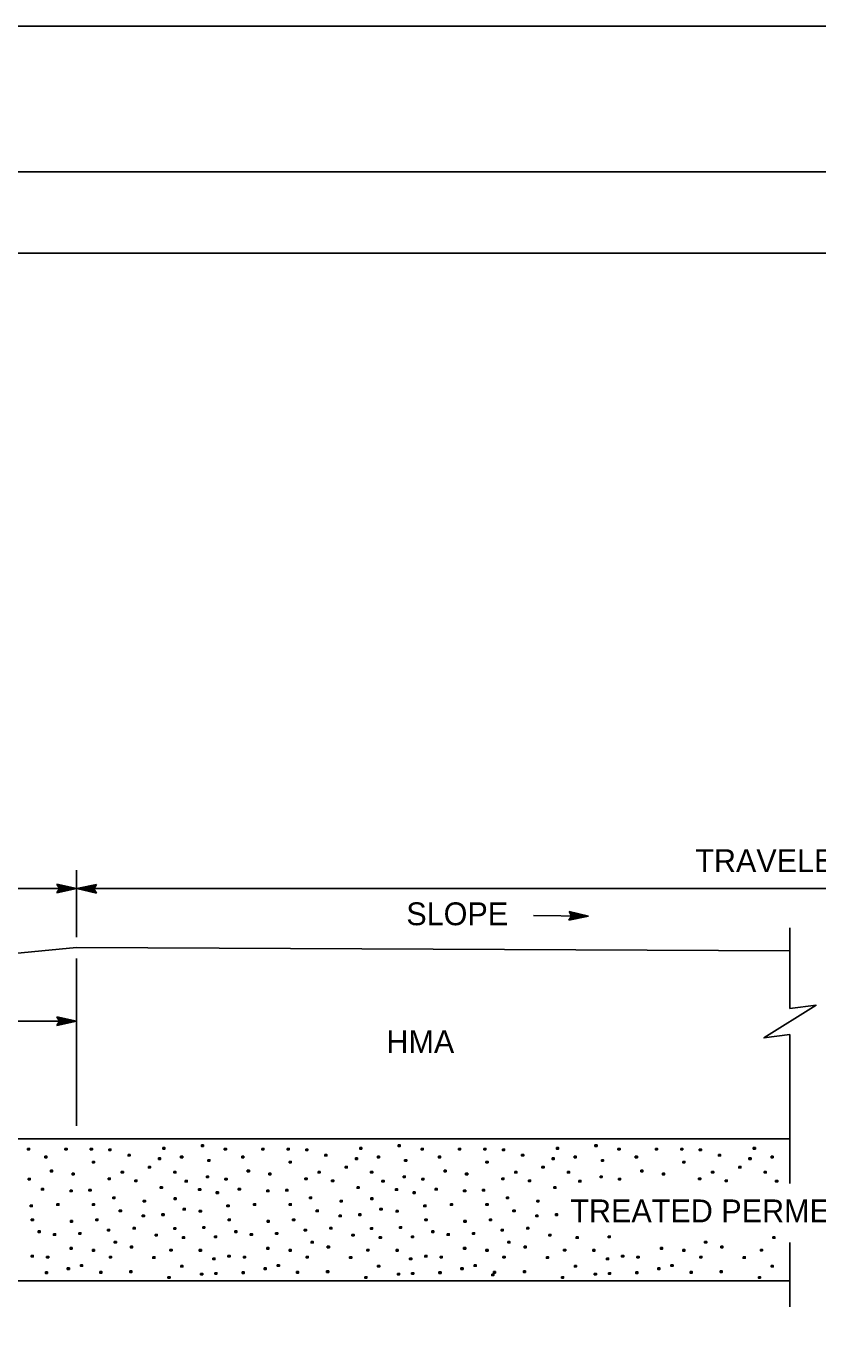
# Model space of a CAD drawing. Extents: x -894 to 866, y -476 to 714.
# Drawn here: x 122.6 to 365.3, y 312.1 to 713.6 of the extents above; entities that cross this region are included whole.
import ezdxf

# ---------------------------------------------------------------- set-up
doc = ezdxf.new("R2010")
doc.units = 0
for name, color, linetype in [('10 Sheet Format', 7, 'Continuous'), ('56 Stage 3 Anno', 7, 'Continuous'), ('57 Undefined', 7, 'Continuous'), ('59 Sndwall Anno', 7, 'Continuous'), ('60 Nongeo Data', 7, 'Continuous')]:
    doc.layers.add(name, color=color, linetype=linetype)

msp = doc.modelspace()

# ---------------------------------------------------------------- linework, layer by layer
at = {"layer": '10 Sheet Format'}
for p, q in [((-863.46, 668.96), (836.55, 668.96)), ((-813.45, 643.96), (811.55, 643.96))]:
    msp.add_line(p, q, dxfattribs=at)
for points in [[(-894.04, 713.56), (865.96, 713.56), (865.96, -476.44), (-894.04, -476.44)], [(-863.46, -431.04), (836.55, -431.04), (836.55, 668.96), (-863.46, 668.96)]]:
    msp.add_lwpolyline(points, close=True, dxfattribs=at)
at = {"layer": '56 Stage 3 Anno'}
for p, q in [((138.07, 434.33), (138.07, 454.8)), ((132.83, 449.22), (132.04, 450.56)), ((132.04, 450.56), (132.04, 450.56)), ((132.04, 450.56), (138.03, 449.19)), ((132.26, 450.2), (136.65, 449.2)), ((132.49, 449.84), (135.27, 449.21)), ((138.16, 449.19), (144.17, 450.49)), ((139.55, 449.19), (143.93, 450.14)), ((140.92, 449.18), (143.75, 449.79)), ((144.17, 450.49), (143.36, 449.17)), ((144.17, 450.49), (144.17, 450.49)), ((62.5, 449.19), (138.03, 449.19)), ((132.03, 447.89), (132.83, 449.22)), ((138.03, 449.19), (132.03, 447.89)), ((132.03, 447.89), (132.03, 447.89)), ((136.64, 449.19), (132.26, 448.25)), ((135.27, 449.21), (132.44, 448.59)), ((132.66, 449.49), (133.89, 449.21)), ((133.89, 449.21), (132.68, 448.95)), ((138.03, 449.19), (138.03, 449.19)), ((144.16, 447.82), (138.16, 449.19)), ((138.16, 449.19), (138.16, 449.19)), ((138.16, 449.19), (316.33, 449.19)), ((143.94, 448.18), (139.54, 449.18)), ((143.71, 448.54), (140.92, 449.18)), ((142.31, 449.17), (143.52, 449.43)), ((143.53, 448.89), (142.31, 449.17)), ((143.36, 449.17), (144.16, 447.82)), ((144.16, 447.82), (144.16, 447.82)), ((316.33, 449.19), (453.29, 449.19)), ((289.84, 440.79), (289.06, 442.14)), ((289.06, 442.14), (289.06, 442.14)), ((289.06, 442.14), (295.04, 440.7)), ((289.28, 441.78), (293.66, 440.72)), ((278.19, 440.99), (295.04, 440.7)), ((289.02, 439.47), (289.84, 440.79)), ((295.04, 440.7), (289.02, 439.47)), ((289.02, 439.47), (289.02, 439.47)), ((293.65, 440.72), (289.26, 439.83)), ((292.28, 440.75), (289.44, 440.17)), ((289.5, 441.42), (292.28, 440.75)), ((289.67, 441.07), (290.9, 440.77)), ((290.9, 440.77), (289.68, 440.53)), ((295.04, 440.7), (295.04, 440.7)), ((138.07, 376.52), (138.07, 427.77)), ((132.87, 408.52), (132.07, 409.86)), ((132.07, 409.86), (132.07, 409.86)), ((132.07, 409.86), (138.07, 408.52)), ((132.29, 409.5), (136.69, 408.52)), ((44.85, 408.52), (138.07, 408.52)), ((138.07, 408.52), (132.07, 407.19)), ((132.07, 407.19), (132.87, 408.52)), ((132.07, 407.19), (132.07, 407.19)), ((136.68, 408.51), (132.31, 407.55)), ((135.31, 408.52), (132.48, 407.89)), ((132.52, 409.14), (135.31, 408.52)), ((132.7, 408.79), (133.93, 408.52)), ((133.93, 408.52), (132.72, 408.25)), ((138.07, 408.52), (138.07, 408.52))]:
    msp.add_line(p, q, dxfattribs=at)
at = {"layer": '59 Sndwall Anno'}
for points in [[(123.04, 369.57), (123.69, 369.57), (123.69, 369.14), (123.04, 369.14)], [(134.53, 369.57), (135.17, 369.57), (135.17, 369.14), (134.53, 369.14)], [(142.29, 369.57), (142.94, 369.57), (142.94, 369.14), (142.29, 369.14)], [(147.98, 369.37), (148.63, 369.37), (148.63, 368.94), (147.98, 368.94)], [(164.54, 369.78), (165.19, 369.78), (165.19, 369.35), (164.54, 369.35)], [(176.33, 370.61), (176.97, 370.61), (176.97, 370.18), (176.33, 370.18)], [(183.36, 369.57), (184.01, 369.57), (184.01, 369.14), (183.36, 369.14)], [(194.85, 369.57), (195.5, 369.57), (195.5, 369.14), (194.85, 369.14)], [(202.61, 369.57), (203.26, 369.57), (203.26, 369.14), (202.61, 369.14)], [(208.31, 369.37), (208.95, 369.37), (208.95, 368.94), (208.31, 368.94)], [(224.87, 369.78), (225.51, 369.78), (225.51, 369.35), (224.87, 369.35)], [(236.65, 370.61), (237.29, 370.61), (237.29, 370.18), (236.65, 370.18)], [(243.69, 369.57), (244.33, 369.57), (244.33, 369.14), (243.69, 369.14)], [(255.18, 369.57), (255.82, 369.57), (255.82, 369.14), (255.18, 369.14)], [(262.94, 369.57), (263.58, 369.57), (263.58, 369.14), (262.94, 369.14)], [(268.63, 369.37), (269.28, 369.37), (269.28, 368.94), (268.63, 368.94)], [(285.19, 369.78), (285.84, 369.78), (285.84, 369.35), (285.19, 369.35)], [(296.97, 370.61), (297.62, 370.61), (297.62, 370.18), (296.97, 370.18)], [(304.01, 369.57), (304.66, 369.57), (304.66, 369.14), (304.01, 369.14)], [(315.5, 369.57), (316.14, 369.57), (316.14, 369.14), (315.5, 369.14)], [(323.26, 369.57), (323.91, 369.57), (323.91, 369.14), (323.26, 369.14)], [(328.95, 369.37), (329.6, 369.37), (329.6, 368.94), (328.95, 368.94)], [(345.51, 369.78), (346.16, 369.78), (346.16, 369.35), (345.51, 369.35)], [(128.37, 367.14), (129.02, 367.14), (129.02, 366.71), (128.37, 366.71)], [(142.93, 365.58), (143.58, 365.58), (143.58, 365.15), (142.93, 365.15)], [(153.85, 367.66), (154.5, 367.66), (154.5, 367.23), (153.85, 367.23)], [(163.22, 366.62), (163.86, 366.62), (163.86, 366.19), (163.22, 366.19)], [(169.98, 367.14), (170.62, 367.14), (170.62, 366.71), (169.98, 366.71)], [(178.3, 366.1), (178.94, 366.1), (178.94, 365.67), (178.3, 365.67)], [(188.7, 367.14), (189.34, 367.14), (189.34, 366.71), (188.7, 366.71)], [(203.26, 365.58), (203.9, 365.58), (203.9, 365.15), (203.26, 365.15)], [(214.18, 367.66), (214.82, 367.66), (214.82, 367.23), (214.18, 367.23)], [(223.54, 366.62), (224.18, 366.62), (224.18, 366.19), (223.54, 366.19)], [(230.3, 367.14), (230.94, 367.14), (230.94, 366.71), (230.3, 366.71)], [(238.62, 366.1), (239.27, 366.1), (239.27, 365.67), (238.62, 365.67)], [(249.02, 367.14), (249.67, 367.14), (249.67, 366.71), (249.02, 366.71)], [(263.58, 365.58), (264.23, 365.58), (264.23, 365.15), (263.58, 365.15)], [(274.5, 367.66), (275.15, 367.66), (275.15, 367.23), (274.5, 367.23)], [(283.86, 366.62), (284.51, 366.62), (284.51, 366.19), (283.86, 366.19)], [(290.62, 367.14), (291.27, 367.14), (291.27, 366.71), (290.62, 366.71)], [(298.94, 366.1), (299.59, 366.1), (299.59, 365.67), (298.94, 365.67)], [(309.34, 367.14), (309.99, 367.14), (309.99, 366.71), (309.34, 366.71)], [(323.9, 365.58), (324.55, 365.58), (324.55, 365.15), (323.9, 365.15)], [(334.83, 367.66), (335.47, 367.66), (335.47, 367.23), (334.83, 367.23)], [(344.19, 366.62), (344.83, 366.62), (344.83, 366.19), (344.19, 366.19)], [(350.95, 367.14), (351.59, 367.14), (351.59, 366.71), (350.95, 366.71)], [(130.08, 362.84), (130.72, 362.84), (130.72, 362.41), (130.08, 362.41)], [(136.69, 361.93), (137.34, 361.93), (137.34, 361.5), (136.69, 361.5)], [(151.77, 362.46), (152.42, 362.46), (152.42, 362.03), (151.77, 362.03)], [(160.1, 364.02), (160.74, 364.02), (160.74, 363.59), (160.1, 363.59)], [(167.9, 362.46), (168.54, 362.46), (168.54, 362.03), (167.9, 362.03)], [(190.4, 362.84), (191.05, 362.84), (191.05, 362.41), (190.4, 362.41)], [(197.02, 361.93), (197.66, 361.93), (197.66, 361.5), (197.02, 361.5)], [(212.1, 362.46), (212.74, 362.46), (212.74, 362.03), (212.1, 362.03)], [(220.42, 364.02), (221.06, 364.02), (221.06, 363.59), (220.42, 363.59)], [(228.22, 362.46), (228.86, 362.46), (228.86, 362.03), (228.22, 362.03)], [(250.73, 362.84), (251.37, 362.84), (251.37, 362.41), (250.73, 362.41)], [(257.34, 361.93), (257.99, 361.93), (257.99, 361.5), (257.34, 361.5)], [(272.42, 362.46), (273.07, 362.46), (273.07, 362.03), (272.42, 362.03)], [(280.74, 364.02), (281.39, 364.02), (281.39, 363.59), (280.74, 363.59)], [(288.54, 362.46), (289.19, 362.46), (289.19, 362.03), (288.54, 362.03)], [(311.05, 362.84), (311.69, 362.84), (311.69, 362.41), (311.05, 362.41)], [(317.66, 361.93), (318.31, 361.93), (318.31, 361.5), (317.66, 361.5)], [(332.75, 362.46), (333.39, 362.46), (333.39, 362.03), (332.75, 362.03)], [(341.07, 364.02), (341.71, 364.02), (341.71, 363.59), (341.07, 363.59)], [(348.87, 362.46), (349.51, 362.46), (349.51, 362.03), (348.87, 362.03)], [(123.25, 360.36), (123.89, 360.36), (123.89, 359.93), (123.25, 359.93)], [(147.78, 360.46), (148.42, 360.46), (148.42, 360.03), (147.78, 360.03)], [(155.93, 359.85), (156.58, 359.85), (156.58, 359.42), (155.93, 359.42)], [(163.74, 357.77), (164.38, 357.77), (164.38, 357.34), (163.74, 357.34)], [(171.37, 359.73), (172.02, 359.73), (172.02, 359.3), (171.37, 359.3)], [(177.88, 361.08), (178.52, 361.08), (178.52, 360.65), (177.88, 360.65)], [(183.57, 360.36), (184.22, 360.36), (184.22, 359.93), (183.57, 359.93)], [(208.1, 360.46), (208.75, 360.46), (208.75, 360.03), (208.1, 360.03)], [(216.26, 359.85), (216.9, 359.85), (216.9, 359.42), (216.26, 359.42)], [(224.06, 357.77), (224.7, 357.77), (224.7, 357.34), (224.06, 357.34)], [(231.7, 359.73), (232.34, 359.73), (232.34, 359.3), (231.7, 359.3)], [(238.2, 361.08), (238.85, 361.08), (238.85, 360.65), (238.2, 360.65)], [(243.89, 360.36), (244.54, 360.36), (244.54, 359.93), (243.89, 359.93)], [(268.42, 360.46), (269.07, 360.46), (269.07, 360.03), (268.42, 360.03)], [(276.58, 359.85), (277.23, 359.85), (277.23, 359.42), (276.58, 359.42)], [(284.38, 357.77), (285.03, 357.77), (285.03, 357.34), (284.38, 357.34)], [(292.02, 359.73), (292.67, 359.73), (292.67, 359.3), (292.02, 359.3)], [(298.53, 361.08), (299.17, 361.08), (299.17, 360.65), (298.53, 360.65)], [(304.22, 360.36), (304.86, 360.36), (304.86, 359.93), (304.22, 359.93)], [(328.75, 360.46), (329.39, 360.46), (329.39, 360.03), (328.75, 360.03)], [(336.91, 359.85), (337.55, 359.85), (337.55, 359.42), (336.91, 359.42)], [(352.34, 359.73), (352.99, 359.73), (352.99, 359.3), (352.34, 359.3)], [(127.33, 357.25), (127.98, 357.25), (127.98, 356.82), (127.33, 356.82)], [(136.08, 356.73), (136.73, 356.73), (136.73, 356.3), (136.08, 356.3)], [(141.88, 356.94), (142.52, 356.94), (142.52, 356.51), (141.88, 356.51)], [(149.17, 354.65), (149.82, 354.65), (149.82, 354.22), (149.17, 354.22)], [(158.53, 353.61), (159.18, 353.61), (159.18, 353.18), (158.53, 353.18)], [(167.96, 354.35), (168.6, 354.35), (168.6, 353.92), (167.96, 353.92)], [(175.5, 357.15), (176.14, 357.15), (176.14, 356.71), (175.5, 356.71)], [(180.9, 356.21), (181.54, 356.21), (181.54, 355.78), (180.9, 355.78)], [(187.66, 357.25), (188.3, 357.25), (188.3, 356.82), (187.66, 356.82)], [(196.4, 356.73), (197.05, 356.73), (197.05, 356.3), (196.4, 356.3)], [(202.2, 356.94), (202.85, 356.94), (202.85, 356.51), (202.2, 356.51)], [(209.5, 354.65), (210.14, 354.65), (210.14, 354.22), (209.5, 354.22)], [(218.86, 353.61), (219.5, 353.61), (219.5, 353.18), (218.86, 353.18)], [(228.28, 354.35), (228.93, 354.35), (228.93, 353.92), (228.28, 353.92)], [(235.82, 357.15), (236.47, 357.15), (236.47, 356.71), (235.82, 356.71)], [(241.22, 356.21), (241.87, 356.21), (241.87, 355.78), (241.22, 355.78)], [(247.98, 357.25), (248.63, 357.25), (248.63, 356.82), (247.98, 356.82)], [(256.73, 356.73), (257.37, 356.73), (257.37, 356.3), (256.73, 356.3)], [(262.52, 356.94), (263.17, 356.94), (263.17, 356.51), (262.52, 356.51)], [(269.82, 354.65), (270.47, 354.65), (270.47, 354.22), (269.82, 354.22)], [(279.18, 353.61), (279.83, 353.61), (279.83, 353.18), (279.18, 353.18)], [(123.87, 352.17), (124.51, 352.17), (124.51, 351.74), (123.87, 351.74)], [(132.01, 352.57), (132.66, 352.57), (132.66, 352.14), (132.01, 352.14)], [(142.93, 352.57), (143.58, 352.57), (143.58, 352.14), (142.93, 352.14)], [(151.19, 350.62), (151.84, 350.62), (151.84, 350.19), (151.19, 350.19)], [(164.26, 349.45), (164.9, 349.45), (164.9, 349.02), (164.26, 349.02)], [(170.75, 351.14), (171.4, 351.14), (171.4, 350.71), (170.75, 350.71)], [(175.7, 350.49), (176.34, 350.49), (176.34, 350.06), (175.7, 350.06)], [(184.19, 352.17), (184.84, 352.17), (184.84, 351.74), (184.19, 351.74)], [(192.34, 352.57), (192.98, 352.57), (192.98, 352.14), (192.34, 352.14)], [(203.26, 352.57), (203.9, 352.57), (203.9, 352.14), (203.26, 352.14)], [(211.52, 350.62), (212.16, 350.62), (212.16, 350.19), (211.52, 350.19)], [(224.58, 349.45), (225.22, 349.45), (225.22, 349.02), (224.58, 349.02)], [(231.08, 351.14), (231.72, 351.14), (231.72, 350.71), (231.08, 350.71)], [(236.02, 350.49), (236.66, 350.49), (236.66, 350.06), (236.02, 350.06)], [(244.52, 352.17), (245.16, 352.17), (245.16, 351.74), (244.52, 351.74)], [(252.66, 352.57), (253.31, 352.57), (253.31, 352.14), (252.66, 352.14)], [(263.58, 352.57), (264.23, 352.57), (264.23, 352.14), (263.58, 352.14)], [(271.84, 350.62), (272.48, 350.62), (272.48, 350.19), (271.84, 350.19)], [(284.9, 349.45), (285.55, 349.45), (285.55, 349.02), (284.9, 349.02)], [(124.21, 347.89), (124.86, 347.89), (124.86, 347.46), (124.21, 347.46)], [(136.18, 347.41), (136.83, 347.41), (136.83, 346.98), (136.18, 346.98)], [(143.97, 347.89), (144.62, 347.89), (144.62, 347.46), (143.97, 347.46)], [(155.41, 345.28), (156.06, 345.28), (156.06, 344.85), (155.41, 344.85)], [(158.23, 349.07), (158.88, 349.07), (158.88, 348.64), (158.23, 348.64)], [(176.74, 345.55), (177.39, 345.55), (177.39, 345.12), (176.74, 345.12)], [(184.54, 347.89), (185.18, 347.89), (185.18, 347.46), (184.54, 347.46)], [(196.51, 347.41), (197.15, 347.41), (197.15, 346.98), (196.51, 346.98)], [(204.3, 347.89), (204.94, 347.89), (204.94, 347.46), (204.3, 347.46)], [(215.74, 345.28), (216.38, 345.28), (216.38, 344.85), (215.74, 344.85)], [(218.55, 349.07), (219.2, 349.07), (219.2, 348.64), (218.55, 348.64)], [(237.06, 345.55), (237.71, 345.55), (237.71, 345.12), (237.06, 345.12)], [(244.86, 347.89), (245.51, 347.89), (245.51, 347.46), (244.86, 347.46)], [(256.83, 347.41), (257.48, 347.41), (257.48, 346.98), (256.83, 346.98)], [(264.62, 347.89), (265.27, 347.89), (265.27, 347.46), (264.62, 347.46)], [(276.06, 345.28), (276.71, 345.28), (276.71, 344.85), (276.06, 344.85)], [(278.88, 349.07), (279.52, 349.07), (279.52, 348.64), (278.88, 348.64)], [(126.29, 344.24), (126.94, 344.24), (126.94, 343.81), (126.29, 343.81)], [(131.01, 343.37), (131.66, 343.37), (131.66, 342.94), (131.01, 342.94)], [(138.77, 343.72), (139.42, 343.72), (139.42, 343.29), (138.77, 343.29)], [(147.57, 344.72), (148.21, 344.72), (148.21, 344.29), (147.57, 344.29)], [(162.18, 343.2), (162.82, 343.2), (162.82, 342.77), (162.18, 342.77)], [(167.86, 345.24), (168.5, 345.24), (168.5, 344.81), (167.86, 344.81)], [(170.55, 342.44), (171.19, 342.44), (171.19, 342.01), (170.55, 342.01)], [(180.38, 342.68), (181.02, 342.68), (181.02, 342.25), (180.38, 342.25)], [(186.62, 344.24), (187.26, 344.24), (187.26, 343.81), (186.62, 343.81)], [(191.33, 343.37), (191.98, 343.37), (191.98, 342.94), (191.33, 342.94)], [(199.1, 343.72), (199.74, 343.72), (199.74, 343.29), (199.1, 343.29)], [(207.89, 344.72), (208.54, 344.72), (208.54, 344.29), (207.89, 344.29)], [(222.5, 343.2), (223.14, 343.2), (223.14, 342.77), (222.5, 342.77)], [(228.18, 345.24), (228.82, 345.24), (228.82, 344.81), (228.18, 344.81)], [(230.87, 342.44), (231.51, 342.44), (231.51, 342.01), (230.87, 342.01)], [(240.7, 342.68), (241.34, 342.68), (241.34, 342.25), (240.7, 342.25)], [(246.94, 344.24), (247.59, 344.24), (247.59, 343.81), (246.94, 343.81)], [(251.66, 343.37), (252.3, 343.37), (252.3, 342.94), (251.66, 342.94)], [(259.42, 343.72), (260.07, 343.72), (260.07, 343.29), (259.42, 343.29)], [(268.22, 344.72), (268.86, 344.72), (268.86, 344.29), (268.22, 344.29)], [(282.82, 343.2), (283.47, 343.2), (283.47, 342.77), (282.82, 342.77)], [(291.19, 342.44), (291.84, 342.44), (291.84, 342.01), (291.19, 342.01)], [(301.02, 342.68), (301.67, 342.68), (301.67, 342.25), (301.02, 342.25)], [(351.52, 342.44), (352.16, 342.44), (352.16, 342.01), (351.52, 342.01)], [(136.08, 339.13), (136.73, 339.13), (136.73, 338.69), (136.08, 338.69)], [(142.93, 338.52), (143.58, 338.52), (143.58, 338.09), (142.93, 338.09)], [(149.64, 340.99), (150.28, 340.99), (150.28, 340.56), (149.64, 340.56)], [(154.61, 339.54), (155.25, 339.54), (155.25, 339.11), (154.61, 339.11)], [(166.72, 338.61), (167.36, 338.61), (167.36, 338.18), (166.72, 338.18)], [(175.7, 338.52), (176.34, 338.52), (176.34, 338.09), (175.7, 338.09)], [(196.4, 339.13), (197.05, 339.13), (197.05, 338.69), (196.4, 338.69)], [(203.26, 338.52), (203.9, 338.52), (203.9, 338.09), (203.26, 338.09)], [(209.96, 340.99), (210.61, 340.99), (210.61, 340.56), (209.96, 340.56)], [(214.93, 339.54), (215.58, 339.54), (215.58, 339.11), (214.93, 339.11)], [(227.04, 338.61), (227.69, 338.61), (227.69, 338.18), (227.04, 338.18)], [(236.02, 338.52), (236.66, 338.52), (236.66, 338.09), (236.02, 338.09)], [(256.73, 339.13), (257.37, 339.13), (257.37, 338.69), (256.73, 338.69)], [(263.58, 338.52), (264.23, 338.52), (264.23, 338.09), (263.58, 338.09)], [(270.29, 340.99), (270.93, 340.99), (270.93, 340.56), (270.29, 340.56)], [(275.25, 339.54), (275.9, 339.54), (275.9, 339.11), (275.25, 339.11)], [(287.36, 338.61), (288.01, 338.61), (288.01, 338.18), (287.36, 338.18)], [(296.34, 338.52), (296.99, 338.52), (296.99, 338.09), (296.34, 338.09)], [(317.05, 339.13), (317.7, 339.13), (317.7, 338.69), (317.05, 338.69)], [(323.9, 338.52), (324.55, 338.52), (324.55, 338.09), (323.9, 338.09)], [(330.61, 340.99), (331.25, 340.99), (331.25, 340.56), (330.61, 340.56)], [(335.58, 339.54), (336.22, 339.54), (336.22, 339.11), (335.58, 339.11)], [(347.69, 338.61), (348.33, 338.61), (348.33, 338.18), (347.69, 338.18)], [(124.18, 336.74), (124.82, 336.74), (124.82, 336.31), (124.18, 336.31)], [(128.89, 336.44), (129.54, 336.44), (129.54, 336.01), (128.89, 336.01)], [(139.29, 333.84), (139.94, 333.84), (139.94, 333.41), (139.29, 333.41)], [(148.13, 336.44), (148.78, 336.44), (148.78, 336.01), (148.13, 336.01)], [(161.44, 336.33), (162.08, 336.33), (162.08, 335.9), (161.44, 335.9)], [(170.03, 333.64), (170.67, 333.64), (170.67, 333.21), (170.03, 333.21)], [(179.86, 335.92), (180.5, 335.92), (180.5, 335.49), (179.86, 335.49)], [(184.5, 336.74), (185.15, 336.74), (185.15, 336.31), (184.5, 336.31)], [(189.22, 336.44), (189.86, 336.44), (189.86, 336.01), (189.22, 336.01)], [(199.62, 333.84), (200.26, 333.84), (200.26, 333.41), (199.62, 333.41)], [(208.46, 336.44), (209.1, 336.44), (209.1, 336.01), (208.46, 336.01)], [(221.76, 336.33), (222.41, 336.33), (222.41, 335.9), (221.76, 335.9)], [(230.35, 333.64), (231, 333.64), (231, 333.21), (230.35, 333.21)], [(240.18, 335.92), (240.82, 335.92), (240.82, 335.49), (240.18, 335.49)], [(244.83, 336.74), (245.47, 336.74), (245.47, 336.31), (244.83, 336.31)], [(249.54, 336.44), (250.19, 336.44), (250.19, 336.01), (249.54, 336.01)], [(259.94, 333.84), (260.59, 333.84), (260.59, 333.41), (259.94, 333.41)], [(268.78, 336.44), (269.43, 336.44), (269.43, 336.01), (268.78, 336.01)], [(282.09, 336.33), (282.73, 336.33), (282.73, 335.9), (282.09, 335.9)], [(290.68, 333.64), (291.32, 333.64), (291.32, 333.21), (290.68, 333.21)], [(300.5, 335.92), (301.15, 335.92), (301.15, 335.49), (300.5, 335.49)], [(305.15, 336.74), (305.79, 336.74), (305.79, 336.31), (305.15, 336.31)], [(309.86, 336.44), (310.51, 336.44), (310.51, 336.01), (309.86, 336.01)], [(320.26, 333.84), (320.91, 333.84), (320.91, 333.41), (320.26, 333.41)], [(329.11, 336.44), (329.75, 336.44), (329.75, 336.01), (329.11, 336.01)], [(342.41, 336.33), (343.05, 336.33), (343.05, 335.9), (342.41, 335.9)], [(351, 333.64), (351.64, 333.64), (351.64, 333.21), (351, 333.21)], [(128.53, 331.67), (129.17, 331.67), (129.17, 331.24), (128.53, 331.24)], [(135.25, 332.91), (135.9, 332.91), (135.9, 332.48), (135.25, 332.48)], [(145.19, 331.77), (145.83, 331.77), (145.83, 331.34), (145.19, 331.34)], [(154.4, 331.98), (155.05, 331.98), (155.05, 331.55), (154.4, 331.55)], [(166.1, 330.22), (166.74, 330.22), (166.74, 329.79), (166.1, 329.79)], [(176.12, 331.25), (176.76, 331.25), (176.76, 330.82), (176.12, 330.82)], [(180.47, 331.46), (181.11, 331.46), (181.11, 331.03), (180.47, 331.03)], [(188.85, 331.67), (189.49, 331.67), (189.49, 331.24), (188.85, 331.24)], [(195.58, 332.91), (196.22, 332.91), (196.22, 332.48), (195.58, 332.48)], [(205.51, 331.77), (206.16, 331.77), (206.16, 331.34), (205.51, 331.34)], [(214.72, 331.98), (215.37, 331.98), (215.37, 331.55), (214.72, 331.55)], [(226.42, 330.22), (227.06, 330.22), (227.06, 329.79), (226.42, 329.79)], [(236.44, 331.25), (237.09, 331.25), (237.09, 330.82), (236.44, 330.82)], [(240.79, 331.46), (241.43, 331.46), (241.43, 331.03), (240.79, 331.03)], [(249.17, 331.67), (249.82, 331.67), (249.82, 331.24), (249.17, 331.24)], [(255.9, 332.91), (256.55, 332.91), (256.55, 332.48), (255.9, 332.48)], [(265.33, 330.98), (265.98, 330.98), (265.98, 330.55), (265.33, 330.55)], [(265.84, 331.77), (266.48, 331.77), (266.48, 331.34), (265.84, 331.34)], [(275.05, 331.98), (275.69, 331.98), (275.69, 331.55), (275.05, 331.55)], [(286.74, 330.22), (287.39, 330.22), (287.39, 329.79), (286.74, 329.79)], [(296.77, 331.25), (297.41, 331.25), (297.41, 330.82), (296.77, 330.82)], [(301.11, 331.46), (301.76, 331.46), (301.76, 331.03), (301.11, 331.03)], [(309.5, 331.67), (310.14, 331.67), (310.14, 331.24), (309.5, 331.24)], [(316.22, 332.91), (316.87, 332.91), (316.87, 332.48), (316.22, 332.48)], [(326.16, 331.77), (326.8, 331.77), (326.8, 331.34), (326.16, 331.34)], [(335.37, 331.98), (336.02, 331.98), (336.02, 331.55), (335.37, 331.55)], [(347.07, 330.22), (347.71, 330.22), (347.71, 329.79), (347.07, 329.79)]]:
    msp.add_lwpolyline(points, close=True, dxfattribs=at)
at = {"layer": '60 Nongeo Data'}
for p, q in [((356.76, 412.44), (356.76, 437.2)), ((138.07, 431.11), (-32.56, 415.12)), ((138.07, 431.11), (356.76, 430.09)), ((356.76, 358.83), (356.76, 404.44)), ((-32.53, 372.44), (356.76, 372.44)), ((356.76, 320.94), (356.76, 340.73)), ((44.37, 328.94), (356.76, 328.94))]:
    msp.add_line(p, q, dxfattribs=at)
msp.add_lwpolyline([(356.76, 412.44), (364.76, 413.44), (348.76, 403.44), (356.76, 404.44)], dxfattribs=at)

# ---------------------------------------------------------------- texts
at = {"layer": '57 Undefined'}
for s, p in [('TRAVELED WAY', (327.73, 454.25)), ('SLOPE', (239.16, 437.97)), ('HMA', (233.06, 398.76)), ('TREATED PERMEABLE BASE', (289.43, 346.9))]:
    msp.add_text(s, height=7, dxfattribs=at).set_placement(p)

doc.saveas('drawing.dxf')
